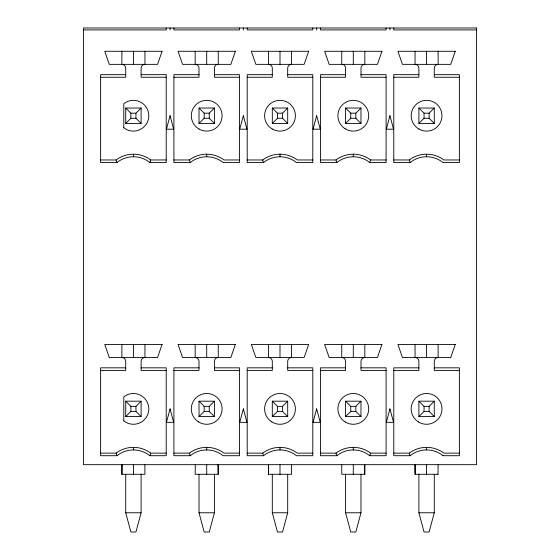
<?xml version="1.0" encoding="UTF-8"?>
<svg xmlns="http://www.w3.org/2000/svg" width="560" height="560" viewBox="0 0 560 560"><rect width="100%" height="100%" fill="white"/><g stroke="black" fill="none" stroke-linecap="round" stroke-linejoin="round"><path stroke-width="0.84" d="M195.286 464.674L195.167 474.292L218.253 474.292L218.134 464.674L218.134 474.292M291.543 464.674L291.543 474.292L268.457 474.292L268.576 464.674M364.833 464.674L364.714 474.292L364.714 464.674M438.011 474.292L438.123 464.674M141.113 474.292L141.113 512.764L135.954 532L130.879 532L125.72 512.764L125.72 474.292M214.403 474.292L214.403 512.764L209.251 532L204.169 532L199.017 512.764L199.017 474.292M287.693 474.292L287.693 512.764L282.541 532L277.459 532L272.307 512.764L272.307 474.292M360.983 474.292L360.983 512.764L355.831 532L350.749 532L345.597 512.764L345.597 474.292M434.28 474.292L434.28 512.764L429.121 532L424.046 532L418.887 512.764L418.887 474.292M166.215 159.964L150.731 159.964L150.458 160.769M166.215 453.131L150.731 453.131L149.849 455.707A26.278 26.278 0 0 0 116.984 455.707L100.618 455.707L100.618 367.836L125.72 367.836M386.092 159.964L370.608 159.964L369.726 162.54A26.278 26.278 0 0 0 336.861 162.54L320.495 162.54L320.495 74.669L345.597 74.669M386.092 453.131L370.608 453.131L369.726 455.707A26.278 26.278 0 0 0 336.861 455.707L320.495 455.707L320.495 367.836L345.597 367.836M150.353 161.091L150.185 161.574M150.073 161.896L149.849 162.54A26.278 26.278 0 0 0 116.984 162.54L100.618 162.54L100.618 74.669L125.72 74.669M443.058 455.588L443.03 455.665A26.278 26.278 0 0 0 410.151 455.707L393.785 455.707L393.785 367.836L418.887 367.836M125.72 123.417L130.879 118.258L130.879 113.176L125.72 108.024L125.72 123.417L141.113 123.417L141.113 108.024L125.72 108.024M130.879 113.176L135.954 113.176L141.113 108.024M199.017 123.417L204.169 118.258L204.169 113.176L199.017 108.024L199.017 123.417L214.403 123.417L214.403 108.024L199.017 108.024M204.169 113.176L209.251 113.176L214.403 108.024M272.307 123.417L277.459 118.258L277.459 113.176L272.307 108.024L272.307 123.417L287.693 123.417L287.693 108.024L272.307 108.024M277.459 113.176L282.541 113.176L287.693 108.024M345.597 123.417L350.749 118.258L350.749 113.176L345.597 108.024L345.597 123.417L360.983 123.417L360.983 108.024L345.597 108.024M360.983 123.417L355.831 118.258L355.831 113.176L360.983 108.024M125.72 416.577L130.879 411.425L135.954 411.425L141.113 416.577L141.113 401.191L125.72 401.191L125.72 416.577L141.113 416.577M125.72 401.191L130.879 406.343L135.954 406.343L141.113 401.191M418.887 123.417L424.046 118.258L424.046 113.176L418.887 108.024L418.887 123.417L434.28 123.417L434.28 108.024L418.887 108.024M424.046 113.176L429.121 113.176L434.28 108.024M199.017 416.577L204.169 411.425L209.251 411.425L214.403 416.577L214.403 401.191L199.017 401.191L199.017 416.577L214.403 416.577M199.017 401.191L204.169 406.343L209.251 406.343L214.403 401.191M272.307 416.577L277.459 411.425L282.541 411.425L287.693 416.577L287.693 401.191L272.307 401.191L272.307 416.577L287.693 416.577M272.307 401.191L277.459 406.343L282.541 406.343L287.693 401.191M345.597 416.577L350.749 411.425L355.831 411.425L360.983 416.577L345.597 416.577L345.597 401.191L360.983 401.191L360.983 416.577M345.597 401.191L350.749 406.343L355.831 406.343L360.983 401.191M418.887 416.577L424.046 411.425L429.121 411.425L434.28 416.577L418.887 416.577L418.887 401.191L434.28 401.191L434.28 416.577M418.887 401.191L424.046 406.343L429.121 406.343L434.28 401.191M83.405 29.925L166.215 29.925L166.215 28M476.595 29.925L393.785 29.925L393.785 28M141.113 74.669L166.215 74.669L166.215 162.54L149.849 162.54M199.017 74.669L173.908 74.669L173.908 162.54L190.274 162.54A26.278 26.278 0 0 1 223.139 162.54L239.505 162.54L239.505 74.669L214.403 74.669M272.307 74.669L247.205 74.669L247.205 162.54L263.571 162.54A26.278 26.278 0 0 1 296.429 162.54L312.795 162.54L312.795 74.669L287.693 74.669M360.983 74.669L386.092 74.669L386.092 162.54L369.726 162.54M418.887 74.669L393.785 74.669L393.785 162.54L410.151 162.54A26.278 26.278 0 0 1 443.016 162.54L459.382 162.54L459.382 74.669L434.28 74.669M100.618 77.245L125.72 77.245L125.72 68.208A3.85 3.85 0 0 0 121.877 64.358L121.877 51.275M166.215 77.245L141.113 77.245L141.113 68.208A3.85 3.85 0 0 1 144.956 64.358L144.956 51.275M173.908 77.245L199.017 77.245L199.017 68.208A3.85 3.85 0 0 0 195.167 64.358L195.167 51.275M239.505 77.245L214.403 77.245L214.403 68.208A3.85 3.85 0 0 1 218.253 64.358L218.253 51.275M247.205 77.245L272.307 77.245L272.307 68.208A3.85 3.85 0 0 0 268.457 64.358L268.457 51.275M312.795 77.245L287.693 77.245L287.693 68.208A3.85 3.85 0 0 1 291.543 64.358L291.543 51.275M320.495 77.245L345.597 77.245L345.597 68.208A3.85 3.85 0 0 0 341.747 64.358L341.747 51.275M386.092 77.245L360.983 77.245L360.983 68.208A3.85 3.85 0 0 1 364.833 64.358L364.833 51.275M393.785 77.245L418.887 77.245L418.887 68.208A3.85 3.85 0 0 0 415.044 64.358L415.044 51.275M459.382 77.245L434.28 77.245L434.28 68.208A3.85 3.85 0 0 1 438.123 64.358L438.123 51.275M350.749 113.176L355.831 113.176M130.879 118.258L135.954 118.258L141.113 123.417M204.169 118.258L209.251 118.258L214.403 123.417M277.459 118.258L282.541 118.258L287.693 123.417M350.749 118.258L355.831 118.258M424.046 118.258L429.121 118.258L434.28 123.417M100.618 159.964L116.102 159.964A28.854 28.854 0 0 1 150.731 159.964M173.908 159.964L189.392 159.964A28.854 28.854 0 0 1 224.021 159.964L239.505 159.964M247.205 159.964L262.689 159.964A28.854 28.854 0 0 1 297.311 159.964L312.795 159.964M320.495 159.964L335.979 159.964A28.854 28.854 0 0 1 370.608 159.964M393.785 159.964L409.269 159.964A28.854 28.854 0 0 1 443.898 159.964L459.382 159.964M141.113 367.836L166.215 367.836L166.215 455.707L149.849 455.707M199.017 367.836L173.908 367.836L173.908 455.707L190.274 455.707A26.278 26.278 0 0 1 223.139 455.707L239.505 455.707L239.505 367.836L214.403 367.836M272.307 367.836L247.205 367.836L247.205 455.707L263.571 455.707A26.278 26.278 0 0 1 296.429 455.707L312.795 455.707L312.795 367.836L287.693 367.836M360.983 367.836L386.092 367.836L386.092 455.707L369.726 455.707M434.28 367.836L459.382 367.836L459.382 455.707L443.016 455.707M100.618 370.412L125.72 370.412L125.72 361.368A3.85 3.85 0 0 0 121.877 357.525L121.877 344.442M166.215 370.412L141.113 370.412L141.113 361.368A3.85 3.85 0 0 1 144.956 357.525L144.956 344.442M173.908 370.412L199.017 370.412L199.017 361.368A3.85 3.85 0 0 0 195.167 357.525L195.167 344.442M239.505 370.412L214.403 370.412L214.403 361.368A3.85 3.85 0 0 1 218.253 357.525L218.253 344.442M247.205 370.412L272.307 370.412L272.307 361.368A3.85 3.85 0 0 0 268.457 357.525L268.457 344.442M312.795 370.412L287.693 370.412L287.693 361.368A3.85 3.85 0 0 1 291.543 357.525L291.543 344.442M320.495 370.412L345.597 370.412L345.597 361.368A3.85 3.85 0 0 0 341.747 357.525L341.747 344.442M386.092 370.412L360.983 370.412L360.983 361.368A3.85 3.85 0 0 1 364.833 357.525L364.833 344.442M393.785 370.412L418.887 370.412L418.887 361.368A3.85 3.85 0 0 0 415.044 357.525L415.044 344.442M459.382 370.412L434.28 370.412L434.28 361.368A3.85 3.85 0 0 1 438.123 357.525L438.123 344.442M100.618 453.131L116.102 453.131A28.854 28.854 0 0 1 150.731 453.131M173.908 453.131L189.392 453.131A28.854 28.854 0 0 1 224.021 453.131L239.505 453.131M247.205 453.131L262.689 453.131A28.854 28.854 0 0 1 297.311 453.131L312.795 453.131M320.495 453.131L335.979 453.131A28.854 28.854 0 0 1 370.608 453.131M393.785 453.131L409.269 453.131A28.854 28.854 0 0 1 443.898 453.131L459.382 453.131M364.826 474.292L341.747 474.292L341.747 464.674M438.116 474.292L415.044 474.292L415.044 464.674L415.156 474.292M125.72 512.764L141.113 512.764M199.017 512.764L214.403 512.764M272.307 512.764L287.693 512.764M345.597 512.764L360.983 512.764M418.887 512.764L434.28 512.764M410.151 162.54L409.269 159.964M336.861 162.54L335.979 159.964M410.151 455.707L409.269 453.131M263.571 162.54L262.689 159.964M336.861 455.707L335.979 453.131M190.274 162.54L189.392 159.964M263.571 455.707L262.689 453.131M116.984 162.54L116.102 159.964M190.274 455.707L189.392 453.131M116.984 455.707L116.102 453.131M144.844 464.674L144.956 474.292L121.877 474.292L121.989 464.674L121.989 474.292M429.121 113.176L429.121 118.258M429.121 406.343L429.121 411.425M426.58 51.275L426.58 64.358M426.58 154.189L426.58 156.772M426.58 344.442L426.58 357.525M426.58 447.356L426.58 449.939M426.58 464.674L426.58 474.292M424.046 406.343L424.046 411.425M389.935 28L389.935 29.925M386.092 28L386.092 29.925L320.495 29.925L320.495 28M355.831 406.343L355.831 411.425M353.29 51.275L353.29 64.358M353.29 154.189L353.29 156.772M353.29 344.442L353.29 357.525M353.29 447.356L353.29 449.939M353.29 464.674L353.29 474.292M350.749 406.343L350.749 411.425M316.645 28L316.645 29.925M312.795 28L312.795 29.925L247.205 29.925L247.205 28M282.541 113.176L282.541 118.258M282.541 406.343L282.541 411.425M280 51.275L280 64.358M280 154.189L280 156.772M280 344.442L280 357.525M280 447.356L280 449.939M280 464.674L280 474.292M277.459 406.343L277.459 411.425M268.457 464.674L268.457 474.292M243.355 28L243.355 29.925M239.505 28L239.505 29.925L173.908 29.925L173.908 28M209.251 113.176L209.251 118.258M209.251 406.343L209.251 411.425M206.71 51.275L206.71 64.358M206.71 154.189L206.71 156.772M206.71 344.442L206.71 357.525M206.71 447.356L206.71 449.939M206.71 464.674L206.71 474.292M204.169 406.343L204.169 411.425M170.065 28L170.065 29.925M135.954 113.176L135.954 118.258M135.954 406.343L135.954 411.425M133.42 51.275L133.42 64.358M133.42 154.189L133.42 156.772M133.42 344.442L133.42 357.525M133.42 447.356L133.42 449.939M133.42 464.674L133.42 474.292M130.879 406.343L130.879 411.425M170.065 115.717L166.453 129.185L173.67 129.185L170.065 115.717M243.355 115.717L239.743 129.185L246.96 129.185L243.355 115.717M170.065 408.884L166.453 422.352L173.67 422.352L170.065 408.884M316.645 115.717L313.04 129.185L320.257 129.185L316.645 115.717M243.355 408.884L239.743 422.352L246.96 422.352L243.355 408.884M389.935 115.717L386.33 129.185L393.547 129.185L389.935 115.717M316.645 408.884L313.04 422.352L320.257 422.352L316.645 408.884M389.935 408.884L386.33 422.352L393.547 422.352L389.935 408.884M162.078 51.275L157.556 64.358L109.277 64.358L104.755 51.275L162.078 51.275M235.368 51.275L230.853 64.358L182.567 64.358L178.045 51.275L235.368 51.275M162.078 344.442L157.556 357.525L109.277 357.525L104.755 344.442L162.078 344.442M308.665 51.275L304.143 64.358L255.857 64.358L251.335 51.275L308.665 51.275M235.368 344.442L230.853 357.525L182.567 357.525L178.045 344.442L235.368 344.442M381.955 51.275L377.433 64.358L329.147 64.358L324.632 51.275L381.955 51.275M308.665 344.442L304.143 357.525L255.857 357.525L251.335 344.442L308.665 344.442M455.245 51.275L450.723 64.358L402.444 64.358L397.922 51.275L455.245 51.275M381.955 344.442L377.433 357.525L329.147 357.525L324.632 344.442L381.955 344.442M455.245 344.442L450.723 357.525L402.444 357.525L397.922 344.442L455.245 344.442M476.595 28L83.405 28L83.405 464.674L476.595 464.674L476.595 28.007M123.795 127.729L123.795 103.705A15.386 15.386 0 0 1 144.69 105.245A15.386 15.386 0 0 1 144.69 126.196A15.386 15.386 0 0 1 123.795 127.729M123.795 420.896L123.795 396.872A15.386 15.386 0 0 1 144.69 398.412A15.386 15.386 0 0 1 144.69 419.363A15.386 15.386 0 0 1 123.795 420.896M199.017 129.045A15.386 15.386 0 0 0 222.096 115.717A15.386 15.386 0 0 0 199.017 102.389A15.386 15.386 0 0 0 199.017 129.045M198.534 421.925A15.386 15.386 0 0 0 222.089 409.451A15.386 15.386 0 0 0 199.507 395.283A15.386 15.386 0 0 0 198.534 421.925M272.307 129.045A15.386 15.386 0 0 0 295.386 115.717A15.386 15.386 0 0 0 272.307 102.389A15.386 15.386 0 0 0 272.307 129.045M271.824 421.925A15.386 15.386 0 0 0 295.379 409.451A15.386 15.386 0 0 0 272.797 395.283A15.386 15.386 0 0 0 271.824 421.925M418.887 129.045A15.386 15.386 0 0 0 441.973 115.717A15.386 15.386 0 0 0 418.887 102.389A15.386 15.386 0 0 0 418.887 129.045M345.114 128.758A15.386 15.386 0 0 0 368.669 116.284A15.386 15.386 0 0 0 346.087 102.116A15.386 15.386 0 0 0 345.114 128.758M345.114 421.925A15.386 15.386 0 0 0 368.669 409.451A15.386 15.386 0 0 0 346.087 395.283A15.386 15.386 0 0 0 345.114 421.925M418.404 421.925A15.386 15.386 0 0 0 441.959 409.451A15.386 15.386 0 0 0 419.377 395.283A15.386 15.386 0 0 0 418.404 421.925"/></g></svg>
